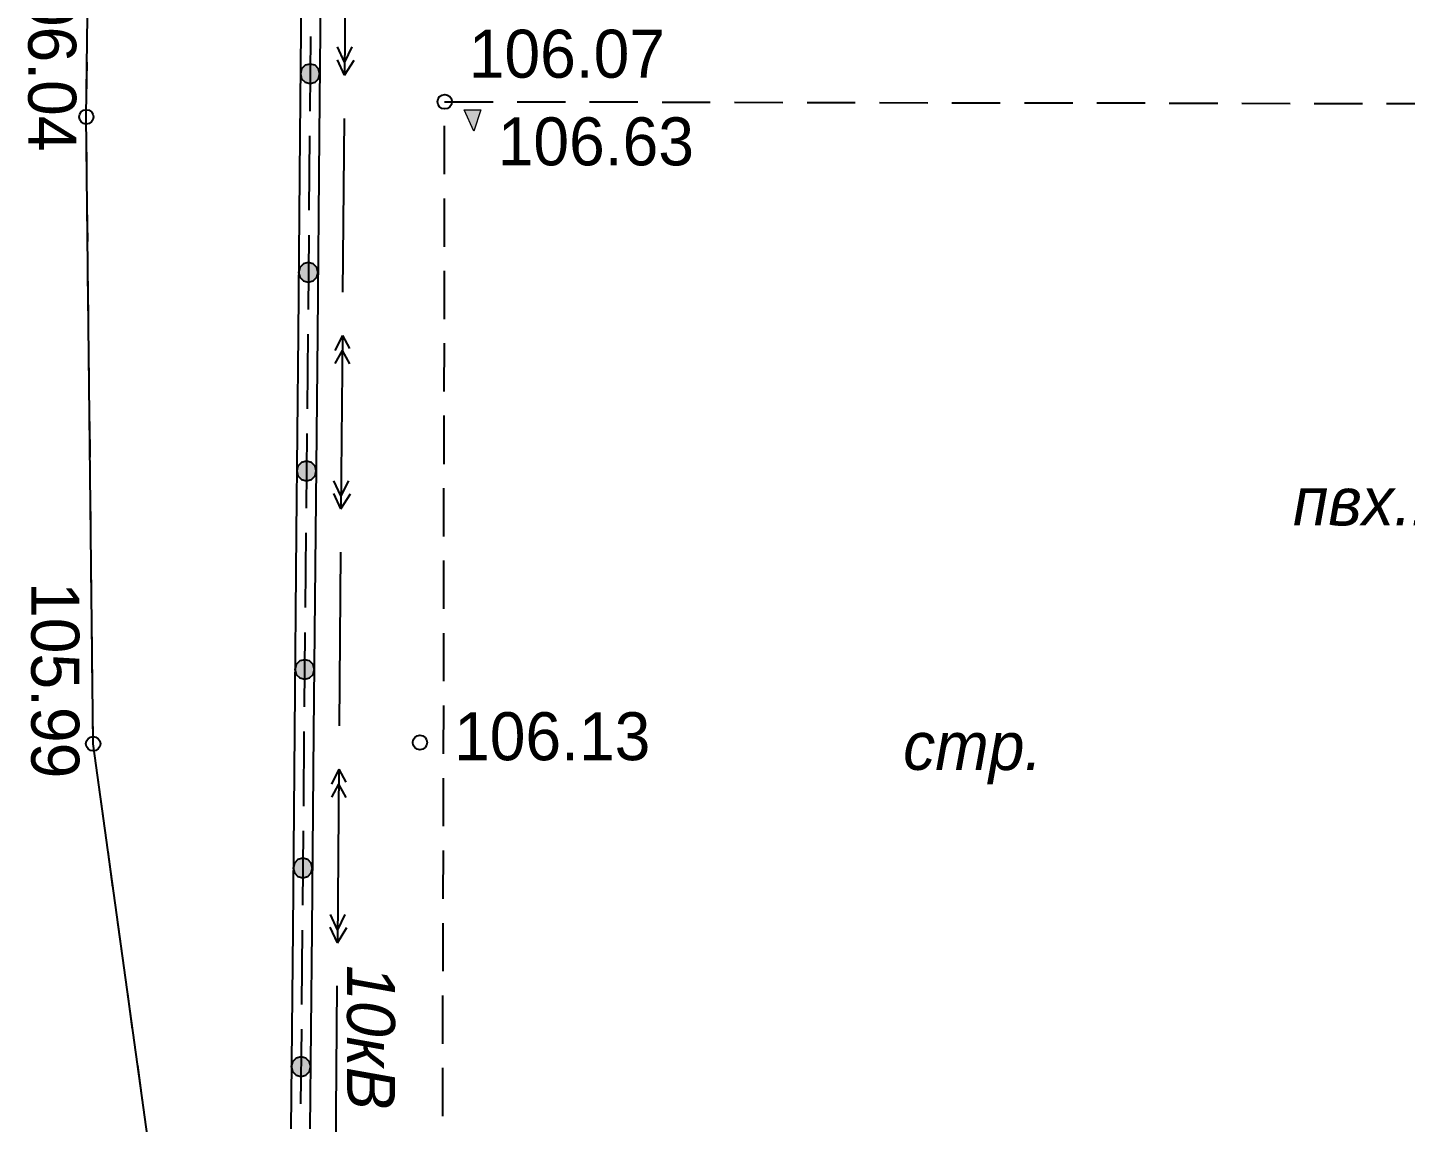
# Model space of a CAD drawing. Header units: millimetres. Extents: x 172667 to 1873135, y -274708 to 168495.
# Drawn here: x 1698227 to 1726933, y 24805 to 47615 of the extents above; entities that cross this region are included whole.
import ezdxf
from ezdxf.enums import TextEntityAlignment as Align

# ---------------------------------------------------------------- set-up
doc = ezdxf.new("R2010")
doc.units = ezdxf.units.MM
doc.layers.add('_ТОПО', color=253, linetype='Continuous')
doc.layers.add('SC007', color=7, linetype='Continuous')
doc.styles.add('14', font='', dxfattribs={"height": 0.000909972})
doc.styles.add('8', font='', dxfattribs={"height": 0.000909972})
doc.styles.add('9', font='', dxfattribs={"height": 0.000909972})
doc.styles.add('F2', font='', dxfattribs={"height": 0.000909972})
doc.styles.get('14').set_extended_font_data('D431', italic=True)
doc.styles.get('8').set_extended_font_data('D431', italic=True)
doc.styles.get('9').set_extended_font_data('D431', italic=True)
doc.styles.get('F2').set_extended_font_data('D431')

# ---------------------------------------------------------------- blocks, each defined once
blk = doc.blocks.new('SYMBOL2060001')
at = {"layer": 'SC007'}
blk.add_circle((0, 0), 0.15, dxfattribs=at)
blk = doc.blocks.new('SYMBOL2060002')
at = {"true_color": 0x000000}
blk.add_hatch(color=18, dxfattribs=at).paths.add_polyline_path([(0.15, 0.45), (0, 0), (-0.2, 0.45)])
at = {"color": 18, "linetype": 'Continuous', "lineweight": 0, "true_color": 0x000000, "flags": 128}
blk.add_lwpolyline([(0.15, 0.45), (0, 0), (-0.2, 0.45), (0.15, 0.45), (0.15, 0.45)], close=True, dxfattribs=at)

msp = doc.modelspace()

# ---------------------------------------------------------------- hatches: boundary and pattern name
at = {"layer": '_ТОПО', "linetype": 'ByBlock', "lineweight": -2}
for points in [[(1704116.2, 46450.1), (1704216.2, 46475.1), (1704291.2, 46550.1), (1704316.2, 46650.1), (1704291.2, 46755.1), (1704216.2, 46830.1), (1704116.2, 46855.1), (1704011.2, 46830.1), (1703936.2, 46755.1), (1703911.2, 46650.1), (1703936.2, 46550.1), (1704011.2, 46475.1)], [(1704076.2, 42310.1), (1704176.2, 42340.1), (1704251.2, 42415.1), (1704281.2, 42515.1), (1704251.2, 42615.1), (1704176.2, 42690.1), (1704076.2, 42720.1), (1703976.2, 42690.1), (1703901.2, 42615.1), (1703871.2, 42515.1), (1703901.2, 42415.1), (1703976.2, 42340.1)], [(1704036.2, 38175.1), (1704141.2, 38200.1), (1704216.2, 38275.1), (1704241.2, 38380.1), (1704216.2, 38480.1), (1704141.2, 38555.1), (1704036.2, 38580.1), (1703936.2, 38555.1), (1703861.2, 38480.1), (1703836.2, 38380.1), (1703861.2, 38275.1), (1703936.2, 38200.1)], [(1704001.2, 34040.1), (1704101.2, 34065.1), (1704176.2, 34140.1), (1704206.2, 34240.1), (1704176.2, 34345.1), (1704101.2, 34420.1), (1704001.2, 34445.1), (1703901.2, 34420.1), (1703826.2, 34345.1), (1703796.2, 34240.1), (1703826.2, 34140.1), (1703901.2, 34065.1)], [(1703961.2, 29900.1), (1704066.2, 29930.1), (1704136.2, 30005.1), (1704166.2, 30105.1), (1704136.2, 30205.1), (1704066.2, 30280.1), (1703961.2, 30310.1), (1703861.2, 30280.1), (1703786.2, 30205.1), (1703761.2, 30105.1), (1703786.2, 30005.1), (1703861.2, 29930.1)], [(1703926.2, 25765.1), (1704026.2, 25790.1), (1704101.2, 25865.1), (1704126.2, 25970.1), (1704101.2, 26070.1), (1704026.2, 26145.1), (1703926.2, 26170.1), (1703821.2, 26145.1), (1703746.2, 26070.1), (1703721.2, 25970.1), (1703746.2, 25865.1), (1703821.2, 25790.1)]]:
    msp.add_hatch(color=8, dxfattribs=at).paths.add_polyline_path(points)

# ---------------------------------------------------------------- linework, layer by layer
at = {"layer": '_ТОПО', "color": 8, "linetype": 'ByBlock', "lineweight": -2}
for p, q in [((1704861.2, 50235.1, 106242), (1704831.2, 46620.1, 106242)), ((1703941.2, 49500.1, 106252.7), (1703901.2, 45360.1, 106237.6)), ((1704341.2, 49495.1, 106252.7), (1704301.2, 45360.1, 106237.6)), ((1704121.2, 47430.1, 106245.2), (1704106.2, 45875.1, 106239.5)), ((1704121.2, 47430.1, 106245.2), (1704106.2, 45875.1, 106239.5)), ((1699456.2, 46150.1, 104683.5), (1699466.2, 46895.1, 104683.5)), ((1704831.2, 46620.1, 106242), (1704681.2, 46940.1, 106242)), ((1704831.2, 46620.1, 106242), (1705031.2, 46935.1, 106242)), ((1706916.2, 46070.1, 106146), (1707926.2, 46070.1, 106146)), ((1708426.2, 46065.1, 106146), (1709436.2, 46065.1, 106146)), ((1709936.2, 46065.1, 106146), (1710941.2, 46065.1, 106146)), ((1711446.2, 46060.1, 106146), (1712451.2, 46060.1, 106146)), ((1712956.2, 46060.1, 106146), (1713961.2, 46055.1, 106146)), ((1714466.2, 46055.1, 106146), (1715471.2, 46055.1, 106146)), ((1715976.2, 46055.1, 106146), (1716981.2, 46050.1, 106146)), ((1717486.2, 46050.1, 106146), (1718491.2, 46050.1, 106146)), ((1718996.2, 46050.1, 106146), (1720001.2, 46045.1, 106146)), ((1720506.2, 46045.1, 106146), (1721511.2, 46045.1, 106146)), ((1722011.2, 46040.1, 106146), (1723021.2, 46040.1, 106146)), ((1723521.2, 46040.1, 106146), (1724531.2, 46035.1, 106146)), ((1725031.2, 46035.1, 106146), (1726041.2, 46035.1, 106146)), ((1726541.2, 46035.1, 106146), (1727546.2, 46030.1, 106146)), ((1704821.2, 45720.1, 106242), (1704791.2, 42105.1, 106242)), ((1699461.2, 44650.1, 104683.5), (1699456.2, 45400.1, 104683.5)), ((1703901.2, 45360.1, 106237.6), (1703866.2, 41225.1, 106222.5)), ((1704101.2, 45360.1, 106237.6), (1704086.2, 43810.1, 106232)), ((1704101.2, 45360.1, 106237.6), (1704086.2, 43810.1, 106232)), ((1704301.2, 45360.1, 106237.6), (1704266.2, 41220.1, 106222.5)), ((1706916.2, 44560.1, 106146), (1706916.2, 45565.1, 106146)), ((1706911.2, 43050.1, 106146), (1706916.2, 44055.1, 106146)), ((1699481.2, 43155.1, 104683.5), (1699471.2, 43905.1, 104683.5)), ((1704086.2, 43290.1, 106230.1), (1704071.2, 41740.1, 106224.4)), ((1704086.2, 43290.1, 106230.1), (1704071.2, 41740.1, 106224.4)), ((1706911.2, 41540.1, 106146), (1706911.2, 42550.1, 106146)), ((1699496.2, 41655.1, 104683.5), (1699486.2, 42405.1, 104683.5)), ((1703866.2, 41225.1, 106222.5), (1703826.2, 37085.1, 106207.5)), ((1704066.2, 41225.1, 106222.5), (1704051.2, 39670.1, 106216.9)), ((1704066.2, 41225.1, 106222.5), (1704051.2, 39670.1, 106216.9)), ((1704266.2, 41220.1, 106222.5), (1704226.2, 37085.1, 106207.5)), ((1704786.2, 41200.1, 106242), (1704631.2, 40885.1, 106242)), ((1704786.2, 41200.1, 106242), (1704756.2, 37585.1, 106242)), ((1704786.2, 41200.1, 106242), (1704931.2, 40930.1, 106242)), ((1699511.2, 40160.1, 104683.5), (1699506.2, 40910.1, 104683.5)), ((1704781.2, 40885.1, 106242), (1704631.2, 40615.1, 106242)), ((1704781.2, 40885.1, 106242), (1704931.2, 40610.1, 106242)), ((1706906.2, 40030.1, 106146), (1706911.2, 41040.1, 106146)), ((1699531.2, 38665.1, 104683.5), (1699521.2, 39410.1, 104683.5)), ((1706906.2, 38520.1, 106146), (1706906.2, 39530.1, 106146)), ((1704046.2, 39155.1, 106215), (1704031.2, 37605.1, 106209.4)), ((1704046.2, 39155.1, 106215), (1704031.2, 37605.1, 106209.4)), ((1699546.2, 37165.1, 104683.5), (1699536.2, 37915.1, 104683.5)), ((1704756.2, 37585.1, 106242), (1704606.2, 37905.1, 106242)), ((1704756.2, 37585.1, 106242), (1704956.2, 37900.1, 106242)), ((1706901.2, 37015.1, 106146), (1706901.2, 38020.1, 106146)), ((1703826.2, 37085.1, 106207.5), (1703786.2, 32950.1, 106192.4)), ((1704026.2, 37085.1, 106207.5), (1704011.2, 35535.1, 106201.8)), ((1704026.2, 37085.1, 106207.5), (1704011.2, 35535.1, 106201.8)), ((1704226.2, 37085.1, 106207.5), (1704186.2, 32945.1, 106192.4)), ((1704746.2, 36685.1, 106242), (1704716.2, 33070.1, 106242)), ((1706896.2, 35505.1, 106146), (1706901.2, 36510.1, 106146)), ((1699561.2, 35670.1, 104683.5), (1699551.2, 36420.1, 104683.5)), ((1699576.2, 34170.1, 104683.5), (1699571.2, 34920.1, 104683.5)), ((1704006.2, 35015.1, 106199.9), (1703991.2, 33465.1, 106194.3)), ((1704006.2, 35015.1, 106199.9), (1703991.2, 33465.1, 106194.3)), ((1706896.2, 33995.1, 106146), (1706896.2, 35000.1, 106146)), ((1706891.2, 32485.1, 106146), (1706896.2, 33490.1, 106146)), ((1703786.2, 32950.1, 106192.4), (1703751.2, 28815.1, 106177.3)), ((1703986.2, 32950.1, 106192.4), (1703976.2, 31395.1, 106186.7)), ((1703986.2, 32950.1, 106192.4), (1703976.2, 31395.1, 106186.7)), ((1704186.2, 32945.1, 106192.4), (1704151.2, 28810.1, 106177.3)), ((1704711.2, 32165.1, 106242), (1704556.2, 31850.1, 106242)), ((1704711.2, 32165.1, 106242), (1704681.2, 28550.1, 106242)), ((1704711.2, 32165.1, 106242), (1704856.2, 31895.1, 106242)), ((1699801.2, 31190.1, 104683.5), (1699701.2, 31935.1, 104683.5)), ((1706891.2, 30975.1, 106146), (1706891.2, 31980.1, 106146)), ((1704706.2, 31850.1, 106242), (1704556.2, 31580.1, 106242)), ((1704706.2, 31850.1, 106242), (1704856.2, 31575.1, 106242)), ((1703971.2, 30880.1, 106184.8), (1703956.2, 29330.1, 106179.2)), ((1703971.2, 30880.1, 106184.8), (1703956.2, 29330.1, 106179.2)), ((1700006.2, 29710.1, 104683.5), (1699906.2, 30450.1, 104683.5)), ((1706886.2, 29465.1, 106146), (1706891.2, 30470.1, 106146)), ((1700211.2, 28225.1, 104683.5), (1700111.2, 28970.1, 104683.5)), ((1703751.2, 28815.1, 106177.3), (1703711.2, 24675.1, 106162.2)), ((1703951.2, 28810.1, 106177.3), (1703936.2, 27260.1, 106171.7)), ((1703951.2, 28810.1, 106177.3), (1703936.2, 27260.1, 106171.7)), ((1704151.2, 28810.1, 106177.3), (1704111.2, 24675.1, 106162.2)), ((1704681.2, 28550.1, 106242), (1704531.2, 28870.1, 106242)), ((1704681.2, 28550.1, 106242), (1704881.2, 28865.1, 106242)), ((1706886.2, 27955.1, 106146), (1706886.2, 28960.1, 106146)), ((1704671.2, 27650.1, 106242), (1704641.2, 24035.1, 106242)), ((1700416.2, 26745.1, 104683.5), (1700316.2, 27485.1, 104683.5)), ((1706881.2, 26445.1, 106146), (1706881.2, 27450.1, 106146)), ((1703931.2, 26745.1, 106169.8), (1703916.2, 25190.1, 106164.1)), ((1703931.2, 26745.1, 106169.8), (1703916.2, 25190.1, 106164.1)), ((1700621.2, 25260.1, 104683.5), (1700521.2, 26000.1, 104683.5)), ((1706881.2, 24935.1, 106146), (1706881.2, 25945.1, 106146))]:
    msp.add_line(p, q, dxfattribs=at)
at = {"layer": '_ТОПО', "color": 8, "linetype": 'ByBlock', "lineweight": -2, "flags": 128}
for points, elevation in [([(1700068.2, 18713.1), (1701442.2, 19343.1), (1699594.2, 32694.1), (1699451.2, 45754.1), (1699626.2, 59414.1), (1699819.2, 73553.1), (1700248.2, 87221.1), (1700273.8, 93297.9)], 104683.5), ([(1704986.2, 47210.1), (1704831.2, 46895.1), (1704686.2, 47210.1)], 106242), ([(1704911.2, 38175.1), (1704756.2, 37860.1), (1704611.2, 38175.1)], 106242), ([(1699596.2, 32675.1), (1699596.2, 32695.1), (1699586.2, 33425.1)], 104683.5), ([(1704836.2, 29135.1), (1704681.2, 28820.1), (1704536.2, 29140.1)], 106242)]:
    msp.add_lwpolyline(points, dxfattribs=dict(at, elevation=elevation))
for points, elevation in [([(1704116.2, 46450.1), (1704216.2, 46475.1), (1704291.2, 46550.1), (1704316.2, 46650.1), (1704291.2, 46755.1), (1704216.2, 46830.1), (1704116.2, 46855.1), (1704011.2, 46830.1), (1703936.2, 46755.1), (1703911.2, 46650.1), (1703936.2, 46550.1), (1704011.2, 46475.1), (1704116.2, 46450.1)], 106242.3), ([(1704116.2, 46450.1), (1704216.2, 46475.1), (1704291.2, 46550.1), (1704316.2, 46650.1), (1704291.2, 46755.1), (1704216.2, 46830.1), (1704116.2, 46855.1), (1704011.2, 46830.1), (1703936.2, 46755.1), (1703911.2, 46650.1), (1703936.2, 46550.1), (1704011.2, 46475.1), (1704116.2, 46450.1)], 106215), ([(1704076.2, 42310.1), (1704176.2, 42340.1), (1704251.2, 42415.1), (1704281.2, 42515.1), (1704251.2, 42615.1), (1704176.2, 42690.1), (1704076.2, 42720.1), (1703976.2, 42690.1), (1703901.2, 42615.1), (1703871.2, 42515.1), (1703901.2, 42415.1), (1703976.2, 42340.1), (1704076.2, 42310.1)], 106227.2), ([(1704076.2, 42310.1), (1704176.2, 42340.1), (1704251.2, 42415.1), (1704281.2, 42515.1), (1704251.2, 42615.1), (1704176.2, 42690.1), (1704076.2, 42720.1), (1703976.2, 42690.1), (1703901.2, 42615.1), (1703871.2, 42515.1), (1703901.2, 42415.1), (1703976.2, 42340.1), (1704076.2, 42310.1)], 106215), ([(1704036.2, 38175.1), (1704141.2, 38200.1), (1704216.2, 38275.1), (1704241.2, 38380.1), (1704216.2, 38480.1), (1704141.2, 38555.1), (1704036.2, 38580.1), (1703936.2, 38555.1), (1703861.2, 38480.1), (1703836.2, 38380.1), (1703861.2, 38275.1), (1703936.2, 38200.1), (1704036.2, 38175.1)], 106212.2), ([(1704036.2, 38175.1), (1704141.2, 38200.1), (1704216.2, 38275.1), (1704241.2, 38380.1), (1704216.2, 38480.1), (1704141.2, 38555.1), (1704036.2, 38580.1), (1703936.2, 38555.1), (1703861.2, 38480.1), (1703836.2, 38380.1), (1703861.2, 38275.1), (1703936.2, 38200.1), (1704036.2, 38175.1)], 106215), ([(1704001.2, 34040.1), (1704101.2, 34065.1), (1704176.2, 34140.1), (1704206.2, 34240.1), (1704176.2, 34345.1), (1704101.2, 34420.1), (1704001.2, 34445.1), (1703901.2, 34420.1), (1703826.2, 34345.1), (1703796.2, 34240.1), (1703826.2, 34140.1), (1703901.2, 34065.1), (1704001.2, 34040.1)], 106197.1), ([(1704001.2, 34040.1), (1704101.2, 34065.1), (1704176.2, 34140.1), (1704206.2, 34240.1), (1704176.2, 34345.1), (1704101.2, 34420.1), (1704001.2, 34445.1), (1703901.2, 34420.1), (1703826.2, 34345.1), (1703796.2, 34240.1), (1703826.2, 34140.1), (1703901.2, 34065.1), (1704001.2, 34040.1)], 106215), ([(1703961.2, 29900.1), (1704066.2, 29930.1), (1704136.2, 30005.1), (1704166.2, 30105.1), (1704136.2, 30205.1), (1704066.2, 30280.1), (1703961.2, 30310.1), (1703861.2, 30280.1), (1703786.2, 30205.1), (1703761.2, 30105.1), (1703786.2, 30005.1), (1703861.2, 29930.1), (1703961.2, 29900.1)], 106182), ([(1703961.2, 29900.1), (1704066.2, 29930.1), (1704136.2, 30005.1), (1704166.2, 30105.1), (1704136.2, 30205.1), (1704066.2, 30280.1), (1703961.2, 30310.1), (1703861.2, 30280.1), (1703786.2, 30205.1), (1703761.2, 30105.1), (1703786.2, 30005.1), (1703861.2, 29930.1), (1703961.2, 29900.1)], 106215), ([(1703926.2, 25765.1), (1704026.2, 25790.1), (1704101.2, 25865.1), (1704126.2, 25970.1), (1704101.2, 26070.1), (1704026.2, 26145.1), (1703926.2, 26170.1), (1703821.2, 26145.1), (1703746.2, 26070.1), (1703721.2, 25970.1), (1703746.2, 25865.1), (1703821.2, 25790.1), (1703926.2, 25765.1)], 106166.9), ([(1703926.2, 25765.1), (1704026.2, 25790.1), (1704101.2, 25865.1), (1704126.2, 25970.1), (1704101.2, 26070.1), (1704026.2, 26145.1), (1703926.2, 26170.1), (1703821.2, 26145.1), (1703746.2, 26070.1), (1703721.2, 25970.1), (1703746.2, 25865.1), (1703821.2, 25790.1), (1703926.2, 25765.1)], 106215)]:
    msp.add_lwpolyline(points, close=True, dxfattribs=dict(at, elevation=elevation))

# ---------------------------------------------------------------- block references
at = {"layer": '_ТОПО', "color": 8, "linetype": 'ByBlock', "lineweight": -2, "xscale": 1000, "yscale": 1000, "zscale": 1000}
for name, p in [('SYMBOL2060001', (1706918.2, 46070.1, 106072)), ('SYMBOL2060001', (1699451.2, 45754.1, 106040)), ('SYMBOL2060002', (1707521.2, 45454.1, 106626)), ('SYMBOL2060001', (1699594.2, 32694.1, 105994)), ('SYMBOL2060001', (1706402.2, 32721.1, 106133))]:
    msp.add_blockref(name, p, dxfattribs=at)

# ---------------------------------------------------------------- texts
at = {"layer": '_ТОПО', "color": 8, "linetype": 'ByBlock', "lineweight": -2, "style": 'F2'}
for s, p in [('106.04', (1698741.2, 49124.1, 106050)), ('105.99', (1698804.2, 36064.1, 107004))]:
    msp.add_text(s, height=1000, rotation=270, dxfattribs=at).set_placement(p, align=Align.MIDDLE_LEFT)
for s, p in [('106.07', (1707418.2, 47070.1, 106072)), ('106.63', (1708021.2, 45244.1, 106866)), ('106.13', (1707112.2, 32851.1, 106113))]:
    msp.add_text(s, height=1000, dxfattribs=at).set_placement(p, align=Align.MIDDLE_LEFT)
at = {"layer": '_ТОПО', "color": 8, "linetype": 'ByBlock', "lineweight": -2, "style": '14'}
msp.add_text('пвх.100', height=1000, dxfattribs=at).set_placement((1726943.2, 37744.8, 106241.2), align=Align.MIDDLE_CENTER)
at = {"layer": '_ТОПО', "color": 8, "linetype": 'ByBlock', "lineweight": -2}
for s, rotation, style, p in [('стр.', 359.9, '8', (1717918.3, 32648.1, 106126)), ('10кВ', 270, '9', (1705383, 26576.9, 106062))]:
    msp.add_text(s, height=1000, rotation=rotation, dxfattribs=dict(at, style=style)).set_placement(p, align=Align.MIDDLE_CENTER)

doc.saveas('drawing.dxf')
